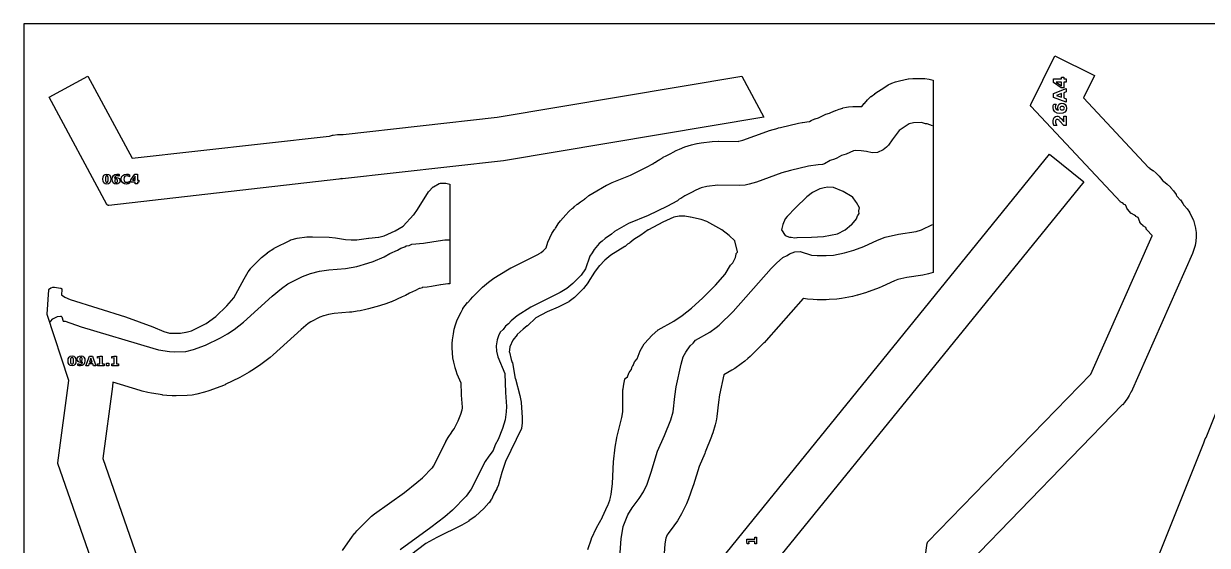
# Model space of a CAD drawing. Header units: millimetres. Extents: x 0 to 841, y 0 to 594.
# Drawn here: x 0 to 537, y 358 to 594 of the extents above; entities that cross this region are included whole.
import ezdxf

# ---------------------------------------------------------------- set-up
doc = ezdxf.new("R2010")
doc.units = ezdxf.units.MM
for name, color, linetype in [('CUT', 1, 'Continuous'), ('ENGRAVE', 5, 'Continuous'), ('SHEET_EDGE_DO_NOT_CUT', 8, 'Continuous')]:
    doc.layers.add(name, color=color, linetype=linetype)

msp = doc.modelspace()

# ---------------------------------------------------------------- linework, layer by layer
at = {"layer": 'CUT'}
for points in [[(403.63, 311.94), (410.1, 358.44), (410.11, 358.49), (410.13, 358.54), (410.18, 358.69), (410.2, 358.73), (410.23, 358.78), (410.26, 358.82), (410.29, 358.86), (484.3, 435.07), (484.31, 435.08), (484.32, 435.09), (512.18, 497.88), (512.19, 497.89), (512.18, 497.9), (509.75, 500.49), (509.72, 500.53), (509.69, 500.57), (509.67, 500.61), (509.65, 500.66), (509.28, 501.63), (509.28, 501.64), (509.27, 501.65), (508.21, 502.19), (508.16, 502.22), (508.11, 502.26), (508.07, 502.29), (507.1, 503.32), (507.06, 503.36), (507.03, 503.4), (506.62, 504.06), (506.6, 504.11), (506.58, 504.17), (505.91, 506.08), (505.91, 506.09), (505.9, 506.09), (504.85, 506.63), (504.8, 506.66), (504.75, 506.69), (504.21, 507.15), (504.2, 507.16), (504.19, 507.17), (502.84, 507.89), (502.79, 507.92), (502.74, 507.95), (502.7, 507.99), (500.96, 509.87), (500.93, 509.91), (500.9, 509.95), (500.87, 510), (500.85, 510.05), (500.3, 511.64), (500.29, 511.65), (500.28, 511.66), (499.24, 512.19), (499.19, 512.22), (499.14, 512.26), (498.6, 512.72), (498.59, 512.73), (498.58, 512.74), (497.93, 513.11), (497.89, 513.13), (497.85, 513.16), (497.81, 513.2), (457.26, 556.39), (457.22, 556.43), (457.19, 556.47), (457.12, 556.59), (457.09, 556.64), (457.07, 556.69), (457.06, 556.73), (457.05, 556.78), (457.03, 556.88), (457.03, 556.93), (457.03, 556.98), (457.03, 557.03), (457.04, 557.08), (457.08, 557.22), (457.1, 557.27), (457.12, 557.32), (468.06, 579.39), (485.99, 570.5), (480.97, 560.37), (480.97, 560.36), (480.97, 560.35), (510.54, 528.86), (510.55, 528.86), (510.56, 528.85), (511.02, 528.59), (511.06, 528.56), (512.58, 527.49), (512.62, 527.46), (514.03, 526.24), (514.07, 526.21), (515.36, 524.87), (515.39, 524.83), (516.55, 523.37), (516.58, 523.33), (516.86, 522.9), (516.86, 522.89), (516.87, 522.88), (517.37, 522.57), (517.41, 522.54), (519.02, 521.29), (519.06, 521.25), (520.52, 519.84), (520.56, 519.8), (521.87, 518.24), (521.9, 518.2), (523.04, 516.51), (523.06, 516.46), (523.38, 515.87), (523.39, 515.86), (523.4, 515.85), (523.58, 515.69), (523.61, 515.65), (524.96, 514.12), (524.99, 514.08), (526.17, 512.42), (526.2, 512.37), (526.46, 511.91), (526.47, 511.9), (526.48, 511.89), (526.78, 511.57), (526.79, 511.55), (528.03, 510.09), (528.06, 510.05), (529.14, 508.49), (529.17, 508.45), (530.1, 506.79), (530.12, 506.75), (530.88, 505), (530.89, 504.96), (531.48, 503.15), (531.49, 503.1), (531.9, 501.25), (531.91, 501.2), (532.13, 499.31), (532.14, 499.26), (532.18, 497.36), (532.18, 497.31), (532.03, 495.42), (532.03, 495.37), (531.7, 493.5), (531.69, 493.45), (531.18, 491.62), (531.16, 491.57), (530.47, 489.79), (530.46, 489.77), (502.6, 426.97), (502.59, 426.95), (501.82, 425.4), (501.79, 425.37), (500.9, 423.9), (500.87, 423.86), (499.85, 422.48), (499.82, 422.45), (498.67, 421.15), (498.65, 421.14), (429.09, 349.48)], [(144.65, 355.22), (149.28, 361.68), (149.3, 361.69), (150.23, 362.89), (150.25, 362.92), (151.28, 364.04), (151.29, 364.06), (156.67, 369.52), (156.68, 369.53), (157.9, 370.67), (157.94, 370.7), (159.25, 371.73), (159.27, 371.74), (172.81, 381.47), (172.82, 381.48), (178.42, 385.91), (178.42, 385.91), (180.98, 388.12), (181, 388.13), (185.48, 392.63), (185.48, 392.64), (185.49, 392.65), (185.98, 393.34), (185.99, 393.35), (185.99, 393.36), (191.62, 404.49), (191.63, 404.51), (192.7, 406.36), (192.71, 406.39), (194.33, 408.87), (194.34, 408.89), (195.33, 410.27), (195.34, 410.29), (195.53, 410.53), (195.54, 410.54), (195.55, 410.56), (196.53, 412.68), (196.55, 412.71), (197.24, 413.96), (197.26, 414), (198.39, 416.98), (198.39, 417), (198.99, 418.9), (198.99, 418.91), (198.99, 418.92), (199.11, 419.73), (199.11, 419.76), (199.12, 420.12), (199.12, 420.15), (198.78, 425.55), (198.78, 425.56), (198.75, 426.12), (198.75, 426.13), (198.59, 431), (198.59, 431.01), (198.58, 431.02), (196.83, 435.15), (196.82, 435.17), (196.29, 436.57), (196.27, 436.6), (195.85, 438.04), (195.84, 438.05), (195.21, 440.55), (195.2, 440.58), (194.8, 442.57), (194.79, 442.62), (194.6, 444.65), (194.6, 444.67), (194.49, 447.13), (194.49, 447.15), (194.5, 448.9), (194.5, 448.95), (194.66, 450.69), (194.66, 450.71), (195.03, 453.4), (195.03, 453.43), (195.41, 455.43), (195.43, 455.48), (196.01, 457.43), (196.02, 457.45), (196.66, 459.25), (196.67, 459.28), (197.66, 461.56), (197.67, 461.59), (198.5, 463.23), (198.51, 463.25), (199.37, 464.76), (199.39, 464.8), (200.38, 466.23), (200.4, 466.27), (201.51, 467.6), (201.54, 467.63), (202.77, 468.88), (202.77, 468.88), (202.78, 468.88), (202.78, 468.89), (203.84, 470.17), (203.87, 470.2), (205.01, 471.38), (205.05, 471.4), (206.17, 472.38), (206.19, 472.4), (207.13, 473.41), (207.15, 473.43), (208.29, 474.48), (208.3, 474.49), (210.99, 476.79), (211.01, 476.8), (212.18, 477.73), (212.21, 477.75), (213.44, 478.58), (213.45, 478.59), (219.61, 482.41), (219.63, 482.42), (221.18, 483.29), (221.2, 483.3), (233.73, 489.58), (233.75, 489.59), (234.92, 490.31), (234.94, 490.33), (235.76, 490.99), (235.78, 491.01), (237.11, 492.38), (237.12, 492.39), (237.12, 492.4), (237.96, 494.92), (237.97, 494.95), (238.75, 496.91), (238.77, 496.96), (239.75, 498.82), (239.77, 498.87), (240.95, 500.62), (240.97, 500.64), (241.21, 500.97), (241.23, 501), (241.4, 501.3), (241.41, 501.33), (242.47, 503.02), (242.49, 503.06), (243.71, 504.64), (243.73, 504.66), (246.02, 507.34), (246.04, 507.36), (247.5, 508.89), (247.54, 508.93), (249.17, 510.29), (249.19, 510.31), (249.51, 510.56), (249.54, 510.58), (249.89, 510.92), (249.91, 510.94), (251.26, 512.15), (251.3, 512.18), (252.75, 513.25), (252.77, 513.27), (254.56, 514.47), (254.59, 514.49), (254.92, 514.78), (254.94, 514.8), (256.52, 516.07), (256.57, 516.1), (258.27, 517.2), (258.3, 517.21), (264.59, 520.82), (264.62, 520.83), (267.12, 522.04), (267.15, 522.05), (275.39, 525.34), (275.41, 525.35), (282.7, 528.88), (282.71, 528.89), (285.61, 530.49), (285.64, 530.51), (286.38, 531.06), (286.42, 531.09), (288.07, 532.08), (288.11, 532.1), (288.44, 532.26), (288.47, 532.28), (288.94, 532.59), (288.96, 532.61), (290.25, 533.4), (290.29, 533.42), (291.64, 534.11), (291.66, 534.12), (293.75, 535.09), (293.77, 535.1), (294.81, 535.72), (294.83, 535.73), (296.18, 536.46), (296.21, 536.48), (297.61, 537.11), (297.63, 537.12), (300.11, 538.11), (300.13, 538.12), (301.57, 538.63), (301.61, 538.64), (303.08, 539.04), (303.1, 539.04), (305.6, 539.62), (305.62, 539.62), (307.49, 539.95), (307.51, 539.96), (312.44, 540.6), (312.47, 540.6), (315.29, 540.76), (315.32, 540.77), (324.26, 540.64), (324.28, 540.64), (324.54, 540.67), (324.56, 540.67), (324.57, 540.67), (326.38, 541.19), (326.4, 541.2), (337.32, 545.17), (337.33, 545.17), (338.56, 545.57), (338.57, 545.58), (342.43, 546.7), (342.44, 546.71), (343.53, 546.99), (343.54, 546.99), (351.68, 548.87), (351.7, 548.87), (353.42, 549.19), (353.44, 549.2), (356.58, 549.63), (356.59, 549.63), (356.6, 549.64), (357.37, 550.06), (357.42, 550.08), (359.15, 550.8), (359.19, 550.82), (360.78, 551.31), (360.8, 551.32), (360.81, 551.33), (361.02, 551.46), (361.04, 551.47), (362.52, 552.26), (362.56, 552.28), (364.1, 552.95), (364.14, 552.96), (365.73, 553.5), (365.75, 553.5), (366.39, 553.69), (366.42, 553.7), (368.55, 554.65), (368.57, 554.65), (370.15, 555.28), (370.19, 555.29), (371.81, 555.77), (371.85, 555.78), (373.52, 556.12), (373.54, 556.13), (374.38, 556.26), (374.41, 556.27), (376.28, 556.47), (376.33, 556.48), (378.21, 556.5), (378.24, 556.5), (380.47, 556.43), (380.48, 556.43), (380.49, 556.44), (381.56, 557.83), (381.57, 557.85), (382.97, 559.47), (383, 559.5), (384.55, 560.95), (384.59, 560.99), (386.3, 562.27), (386.33, 562.28), (390.8, 565.27), (390.82, 565.28), (392.36, 566.21), (392.4, 566.23), (394, 567.01), (394.04, 567.02), (395.71, 567.65), (395.76, 567.67), (397.48, 568.14), (397.51, 568.15), (399.52, 568.6), (399.55, 568.61), (401.5, 568.95), (401.55, 568.95), (403.54, 569.09), (403.56, 569.1), (407.13, 569.17), (407.15, 569.17), (409.02, 569.12), (409.07, 569.11), (410.92, 568.88), (410.96, 568.88), (412.79, 568.47), (412.81, 568.46), (412.84, 568.46), (412.84, 481.23), (410.65, 480.6), (410.62, 480.59), (408.14, 480.03), (408.11, 480.03), (400.85, 478.89), (400.83, 478.89), (396.8, 477.96), (396.77, 477.95), (395.24, 477.37), (395.23, 477.37), (389.62, 474.8), (389.6, 474.79), (388.24, 474.23), (388.22, 474.22), (383.7, 472.55), (383.68, 472.55), (382.57, 472.17), (382.56, 472.17), (378.4, 470.91), (378.37, 470.9), (376.22, 470.38), (376.19, 470.37), (371.22, 469.45), (371.19, 469.45), (369.07, 469.17), (369.04, 469.17), (365.65, 468.92), (365.64, 468.92), (364.29, 468.87), (364.28, 468.87), (360.2, 468.84), (360.18, 468.84), (358.33, 468.92), (358.31, 468.92), (355.82, 469.14), (355.79, 469.14), (353.93, 469.41), (353.92, 469.41), (353.91, 469.41), (353.84, 469.34), (353.83, 469.33), (337, 450.31), (336.99, 450.29), (336.03, 449.29), (336.02, 449.27), (329.72, 443.09), (329.71, 443.08), (328.72, 442.17), (328.7, 442.16), (327.35, 441), (327.33, 440.98), (325.69, 439.72), (325.67, 439.71), (322.75, 437.7), (322.74, 437.69), (321.46, 436.88), (321.44, 436.87), (317.82, 434.77), (317.81, 434.76), (317.81, 434.75), (315.88, 425.77), (315.88, 425.76), (315.39, 422.45), (315.39, 422.44), (314.67, 415.83), (314.67, 415.81), (314.38, 413.97), (314.37, 413.93), (313.91, 412.13), (313.91, 412.11), (312.8, 408.51), (312.8, 408.49), (312.24, 406.92), (312.24, 406.9), (309.39, 399.8), (309.38, 399.79), (309.13, 399.19), (309.13, 399.18), (306.54, 393.3), (306.53, 393.27), (303.98, 384.89), (303.98, 384.88), (303.74, 384.16), (303.74, 384.15), (301.82, 378.62), (301.81, 378.59), (300.85, 376.3), (300.84, 376.28), (299.19, 372.94), (299.18, 372.93), (298.55, 371.75), (298.54, 371.74), (296.72, 368.61), (296.7, 368.58), (295.16, 366.32), (295.14, 366.29), (292.47, 362.88), (292.45, 362.86), (292.09, 362.29), (292.08, 362.28), (292.07, 362.27), (291.47, 360.71), (291.46, 360.7), (291.46, 360.69), (291.05, 358.15), (291.05, 358.12), (289.19, 332.27)], [(316.82, 351.55), (465.67, 534.85), (481.19, 522.24), (341.77, 350.55)], [(35.24, 338.17), (15.47, 394.61), (15.45, 394.66), (15.44, 394.7), (15.44, 394.75), (15.44, 394.8), (15.44, 394.84), (20.5, 432.25), (20.5, 432.26), (20.5, 432.27), (10.65, 462.1), (10.64, 462.14), (10.63, 462.19), (10.63, 462.24), (10.63, 462.29), (11.38, 473.29), (11.39, 473.34), (11.4, 473.38), (11.41, 473.43), (11.43, 473.47), (11.46, 473.52), (11.49, 473.56), (11.6, 473.7), (11.63, 473.74), (11.66, 473.77), (11.7, 473.8), (11.74, 473.83), (12.34, 474.18), (12.38, 474.2), (12.42, 474.22), (13.21, 474.5), (13.26, 474.51), (13.31, 474.52), (13.37, 474.52), (13.92, 474.53), (13.99, 474.53), (16.77, 474.16), (16.82, 474.15), (16.86, 474.13), (16.91, 474.12), (16.95, 474.1), (16.99, 474.07), (17.08, 474.01), (17.12, 473.98), (17.16, 473.94), (17.19, 473.9), (17.22, 473.85), (17.25, 473.81), (17.32, 473.65), (17.33, 473.6), (17.35, 473.56), (17.36, 473.51), (17.36, 473.46), (17.36, 473.41), (17.21, 471.02), (17.21, 471.01), (17.22, 471), (18.66, 470), (18.67, 469.99), (18.68, 469.98), (21.15, 468.97), (21.17, 468.97), (46.15, 461.16), (46.18, 461.15), (58.61, 456.62), (58.64, 456.61), (63.64, 454.43), (63.65, 454.42), (63.66, 454.42), (66.15, 453.75), (66.16, 453.75), (66.17, 453.75), (71.1, 453.74), (71.14, 453.74), (73.65, 454.11), (73.68, 454.11), (76.13, 454.73), (76.15, 454.73), (76.16, 454.74), (82.84, 458.03), (82.85, 458.04), (82.86, 458.04), (87.18, 461.23), (87.21, 461.25), (92.27, 466.1), (92.28, 466.11), (95.38, 469.75), (95.39, 469.76), (95.39, 469.77), (100.07, 478.34), (100.08, 478.36), (101.89, 481.45), (101.91, 481.48), (102.92, 482.92), (102.95, 482.96), (102.98, 482.99), (107.94, 487.98), (107.99, 488.02), (110.67, 490.16), (110.7, 490.19), (113.58, 492.14), (113.64, 492.17), (121.11, 495.92), (121.15, 495.94), (121.2, 495.95), (124.09, 496.77), (124.13, 496.77), (124.17, 496.78), (128.51, 497.33), (128.56, 497.33), (131, 497.42), (131.02, 497.42), (138.66, 497.25), (138.71, 497.25), (141.46, 496.96), (141.49, 496.95), (146.12, 496.18), (146.14, 496.17), (148.65, 495.99), (148.68, 495.99), (151.16, 496.03), (151.19, 496.03), (156.57, 496.8), (156.59, 496.81), (161.12, 497.23), (161.13, 497.23), (161.14, 497.23), (163.64, 497.86), (163.65, 497.87), (163.66, 497.87), (168.62, 500.11), (168.64, 500.12), (172.24, 502.25), (172.25, 502.26), (172.26, 502.27), (177.01, 507.27), (177.03, 507.29), (178.81, 509.76), (178.82, 509.78), (183.67, 517.7), (183.7, 517.74), (183.74, 517.78), (185.85, 520), (185.89, 520.03), (185.93, 520.07), (185.97, 520.09), (188.59, 521.51), (188.63, 521.53), (188.67, 521.55), (188.71, 521.56), (189.24, 521.69), (189.29, 521.7), (189.35, 521.7), (191.52, 521.77), (191.57, 521.77), (191.62, 521.76), (191.66, 521.75), (193.36, 521.31), (193.36, 475.99), (192.59, 475.98), (192.56, 475.98), (189.28, 475.55), (189.26, 475.55), (185.08, 474.78), (185.06, 474.77), (183.21, 474.52), (183.18, 474.52), (180.88, 474.32), (180.87, 474.32), (180.85, 474.31), (179.77, 473.98), (179.72, 473.97), (179.47, 473.92), (179.46, 473.92), (179.44, 473.92), (177.8, 473.04), (177.77, 473.02), (175.17, 471.85), (175.15, 471.84), (173.25, 470.81), (173.24, 470.8), (171.84, 470.1), (171.82, 470.09), (166.88, 467.87), (166.85, 467.86), (164.44, 466.96), (164.41, 466.95), (161.91, 466.2), (161.9, 466.2), (161.52, 466.09), (161.51, 466.09), (156.53, 464.7), (156.51, 464.7), (155.31, 464.4), (155.29, 464.4), (152.78, 463.87), (152.76, 463.86), (151.4, 463.62), (151.38, 463.62), (148.9, 463.28), (148.88, 463.27), (147.85, 463.16), (147.84, 463.16), (140.95, 462.57), (140.93, 462.56), (138.37, 462.16), (138.34, 462.15), (136.18, 461.58), (136.16, 461.57), (134.41, 460.95), (134.38, 460.94), (130.3, 458.86), (130.29, 458.86), (130.28, 458.85), (129.17, 458.06), (129.16, 458.05), (125.95, 455.42), (125.94, 455.41), (113.31, 443.86), (113.3, 443.85), (111.86, 442.66), (111.85, 442.64), (107.58, 439.43), (107.57, 439.42), (106.53, 438.69), (106.51, 438.68), (103.51, 436.7), (103.5, 436.69), (102.37, 436.01), (102.36, 436), (99.16, 434.19), (99.15, 434.18), (98.12, 433.64), (98.1, 433.63), (91.41, 430.34), (91.38, 430.33), (89.48, 429.52), (89.46, 429.51), (84.03, 427.52), (84.01, 427.51), (82.14, 426.93), (82.11, 426.93), (78.65, 426.03), (78.63, 426.03), (76.47, 425.6), (76.41, 425.59), (74.21, 425.41), (74.19, 425.4), (69.23, 425.27), (69.21, 425.27), (67.48, 425.3), (67.46, 425.3), (64.98, 425.44), (64.96, 425.45), (63.05, 425.65), (63.03, 425.66), (58.05, 426.45), (58.03, 426.45), (56.36, 426.79), (56.34, 426.79), (53.83, 427.42), (53.82, 427.42), (52.89, 427.67), (52.88, 427.68), (40.49, 431.4), (40.48, 431.4), (40.48, 431.39), (40.48, 431.37), (40.32, 429.59), (40.32, 429.57), (35.89, 396.82), (35.89, 396.81), (35.89, 396.79), (54.12, 344.78)], [(255.99, 355.53), (257.71, 360.5), (257.73, 360.54), (259.95, 365.44), (259.96, 365.48), (262.68, 370.32), (262.69, 370.35), (264.16, 373.78), (264.19, 373.83), (265.17, 375.48), (265.18, 375.49), (265.18, 375.5), (266.08, 377.98), (266.09, 377.99), (266.09, 378), (266.28, 379.22), (266.29, 379.26), (266.3, 379.3), (266.69, 380.48), (266.69, 380.49), (266.7, 380.5), (267.24, 385.5), (267.25, 385.51), (267.74, 395.32), (267.74, 395.35), (268.52, 401.99), (268.53, 402.02), (269.26, 406.3), (269.27, 406.33), (271.52, 415.47), (271.52, 415.49), (271.94, 417.98), (271.94, 417.99), (271.94, 418), (271.88, 427.74), (271.88, 427.79), (271.89, 427.83), (271.9, 427.88), (271.93, 427.99), (271.95, 428.05), (271.97, 428.1), (272, 428.14), (272.16, 428.37), (272.16, 428.38), (272.17, 428.4), (272.35, 430.5), (272.36, 430.56), (272.83, 432.76), (272.84, 432.81), (272.86, 432.86), (272.88, 432.9), (272.91, 432.95), (272.98, 433.05), (273.01, 433.09), (273.05, 433.13), (273.08, 433.16), (274.09, 433.94), (274.1, 433.95), (274.11, 433.96), (274.67, 435.51), (274.69, 435.54), (274.71, 435.58), (275.04, 436.18), (275.06, 436.22), (275.09, 436.26), (275.86, 437.17), (275.87, 437.18), (275.87, 437.19), (275.97, 437.9), (275.98, 437.94), (275.99, 437.98), (276.01, 438.03), (276.03, 438.07), (276.56, 439.01), (276.57, 439.04), (277.23, 440.66), (277.25, 440.71), (277.28, 440.75), (277.32, 440.8), (278.44, 442.09), (278.45, 442.1), (278.45, 442.11), (279.83, 445.67), (279.84, 445.71), (279.86, 445.74), (281.69, 448.91), (281.72, 448.95), (281.75, 449), (285.2, 452.76), (285.24, 452.8), (287.86, 455.11), (287.91, 455.14), (287.95, 455.17), (295.04, 459.1), (295.05, 459.11), (298.86, 461.66), (298.87, 461.67), (303.07, 464.98), (303.09, 464.99), (308.31, 469.74), (308.32, 469.75), (314.05, 475.48), (314.06, 475.49), (318.44, 480.48), (318.44, 480.49), (318.45, 480.5), (320.85, 484.56), (320.87, 484.6), (320.9, 484.63), (320.93, 484.67), (321.8, 485.5), (321.81, 485.51), (321.82, 485.52), (323.1, 487.98), (323.1, 487.99), (323.1, 488.01), (323.34, 489.57), (323.35, 489.62), (323.37, 489.67), (323.39, 489.72), (323.42, 489.77), (323.45, 489.81), (323.98, 490.48), (323.99, 490.49), (323.99, 490.5), (322.83, 495.48), (322.82, 495.49), (322.82, 495.5), (320.18, 497.99), (320.16, 498.01), (316.85, 500.47), (316.83, 500.49), (310.05, 504.25), (310.02, 504.27), (307.57, 505.25), (307.56, 505.25), (307.55, 505.25), (302.59, 506.35), (302.56, 506.35), (300.09, 506.67), (300.07, 506.67), (297.59, 506.71), (297.58, 506.71), (297.56, 506.71), (295.09, 506.27), (295.08, 506.27), (295.07, 506.26), (290.08, 504.08), (290.06, 504.07), (283.53, 500.49), (283.51, 500.47), (280.09, 498.09), (280.06, 498.07), (276.96, 496.15), (276.94, 496.13), (275.09, 494.6), (275.06, 494.57), (275.02, 494.55), (274.05, 494.01), (274.04, 494.01), (274.04, 494), (272.98, 492.98), (272.93, 492.95), (272.89, 492.92), (266.47, 489.09), (266.47, 489.08), (266.46, 489.08), (263.75, 486.79), (263.73, 486.78), (261.29, 484.25), (261.27, 484.23), (259.14, 481.4), (259.12, 481.38), (256.28, 476.75), (256.25, 476.7), (254.17, 473.99), (254.13, 473.94), (250.08, 469.87), (250.06, 469.84), (250.02, 469.82), (247.53, 467.99), (247.49, 467.97), (247.46, 467.95), (242.59, 465.52), (242.56, 465.5), (237.55, 463.37), (237.53, 463.36), (232.45, 460.62), (232.44, 460.61), (232.43, 460.61), (228.61, 457.02), (228.58, 456.99), (226.68, 455.49), (226.66, 455.48), (223.95, 453.01), (223.94, 453), (223.93, 452.99), (222.01, 450.52), (222, 450.51), (221.99, 450.5), (220.63, 447.44), (220.63, 447.42), (220.63, 447.41), (220.43, 445.13), (220.43, 445.12), (220.44, 445.11), (221.24, 441.82), (221.25, 441.79), (221.79, 440.46), (221.8, 440.41), (221.82, 440.36), (223.15, 433.02), (223.16, 433), (225.14, 425.44), (225.14, 425.41), (225.75, 422.35), (225.76, 422.3), (226.33, 415.48), (226.33, 415.44), (226.31, 412.97), (226.3, 412.91), (225.97, 410.61), (225.96, 410.56), (225.95, 410.51), (225.93, 410.46), (218.71, 395.53), (218.7, 395.5), (216.99, 390.49), (216.98, 390.47), (215.52, 385.01), (215.5, 384.95), (214.79, 383.24), (214.76, 383.18), (213.22, 380.48), (213.2, 380.45), (212.32, 378.3), (212.29, 378.25), (212.26, 378.21), (211.25, 376.77), (211.23, 376.74), (211.2, 376.72), (208.81, 374.23), (208.79, 374.22), (205.01, 370.65), (204.96, 370.61), (202.09, 368.54), (202.05, 368.52), (198.93, 366.68), (198.9, 366.67), (187.57, 361.1), (187.56, 361.09), (182.59, 358.27), (182.57, 358.26), (175.53, 353.01)], [(501.46, 318.64), (535.68, 404), (535.68, 404.01), (536.11, 405.26), (536.13, 405.3), (536.63, 406.38), (536.64, 406.39), (563.51, 473.43)]]:
    msp.add_lwpolyline(points, dxfattribs=at)
for points in [[(217.75, 531.87), (217.72, 531.87), (144.77, 523.63), (144.72, 523.63), (144.67, 523.63), (144.5, 523.64), (144.46, 523.65), (144.42, 523.66), (144.37, 523.67), (144.33, 523.69), (144.17, 523.77), (144.16, 523.78), (144.14, 523.78), (143.8, 523.71), (143.79, 523.71), (143.77, 523.7), (143.26, 523.48), (143.21, 523.46), (143.16, 523.45), (143.11, 523.44), (38.58, 511.63), (38.54, 511.63), (38.5, 511.63), (38.46, 511.63), (38.28, 511.65), (38.23, 511.66), (38.18, 511.68), (38.14, 511.7), (38.09, 511.72), (38.05, 511.75), (37.95, 511.82), (37.91, 511.85), (37.88, 511.88), (37.85, 511.91), (37.83, 511.95), (37.8, 511.99), (11.56, 560.76), (29.16, 570.23), (49.21, 532.97), (49.21, 532.96), (49.23, 532.96), (138.71, 543.07), (138.74, 543.08), (140.15, 543.42), (140.18, 543.43), (140.51, 543.49), (140.53, 543.5), (142.37, 543.75), (142.42, 543.75), (144.26, 543.83), (144.3, 543.83), (145.05, 543.79), (145.06, 543.79), (145.07, 543.79), (214.96, 551.69), (214.97, 551.69), (325.91, 570.23), (335.92, 551.62), (217.75, 531.87)], [(350.07, 496.98), (350.96, 497.11), (351.03, 497.11), (357.55, 497.19), (357.56, 497.19), (363.08, 497.46), (363.09, 497.46), (363.1, 497.47), (369.32, 498.74), (369.33, 498.74), (369.34, 498.74), (372.87, 500.5), (372.88, 500.51), (372.89, 500.52), (375.79, 502.96), (375.82, 502.99), (378.04, 505.47), (378.05, 505.48), (378.05, 505.49), (378.51, 506.9), (378.52, 506.95), (378.55, 506.99), (378.57, 507.03), (379.22, 507.98), (379.23, 507.99), (379.23, 508), (379.07, 508.92), (379.06, 508.97), (379.06, 509.01), (379.06, 509.05), (379.07, 509.1), (379.31, 510.48), (379.32, 510.49), (379.31, 510.5), (377.94, 513), (377.92, 513.02), (376.13, 515.48), (376.12, 515.49), (376.11, 515.5), (371.99, 517.99), (371.98, 517.99), (371.97, 517.99), (367.57, 519.69), (367.56, 519.7), (367.55, 519.7), (365.07, 519.89), (365.06, 519.89), (365.04, 519.89), (363.39, 519.65), (363.36, 519.64), (361.46, 519.07), (361.43, 519.06), (358.05, 517.53), (358.04, 517.53), (358.04, 517.52), (355.52, 515.49), (355.51, 515.47), (350.31, 510.5), (350.3, 510.49), (346.49, 506.61), (346.47, 506.59), (345.65, 505.5), (345.64, 505.49), (345.64, 505.48), (344.52, 503), (344.52, 502.99), (344.51, 502.98), (343.91, 500.5), (343.91, 500.49), (343.91, 500.48), (345.6, 498), (345.61, 497.99), (345.62, 497.99), (347.55, 497.15), (347.56, 497.14), (347.57, 497.15), (348.25, 497.24), (348.3, 497.24), (348.35, 497.24), (348.4, 497.24), (350.05, 496.98), (350.06, 496.98), (350.07, 496.98)]]:
    msp.add_lwpolyline(points, close=True, dxfattribs=at)
at = {"layer": 'ENGRAVE'}
for points in [[(467.36, 567.28), (467.36, 568.96), (471.04, 568.96), (471.04, 569.79), (472.13, 569.79), (472.13, 568.96), (473.19, 568.96), (473.19, 567.53), (472.13, 567.53), (472.13, 564.95), (470.84, 564.95), (467.36, 567.28)], [(472.13, 562.67), (472.13, 560.32), (473.19, 559.95), (473.19, 558.44), (467.36, 560.6), (467.36, 562.39), (473.19, 564.55), (473.19, 563.04), (472.13, 562.67)], [(468.6, 567.53), (471.04, 565.89), (471.04, 567.53), (468.6, 567.53)], [(471.05, 560.7), (471.05, 562.29), (468.73, 561.5), (471.05, 560.7)], [(467.51, 557.59), (468.59, 557.59), (468.44, 557.23), (468.33, 556.89), (468.27, 556.56), (468.25, 556.25), (468.34, 555.65), (468.62, 555.2), (469.09, 554.9), (469.73, 554.76), (469.56, 555.03), (469.44, 555.32), (469.37, 555.63), (469.35, 555.98), (469.48, 556.78), (469.87, 557.42), (470.47, 557.83), (471.24, 557.97), (472.08, 557.81), (472.74, 557.35), (473.17, 556.64), (473.31, 555.71), (473.12, 554.7), (472.54, 553.95), (471.61, 553.48), (470.36, 553.33), (469.07, 553.51), (468.09, 554.06), (467.47, 554.92), (467.26, 556.05), (467.28, 556.45), (467.33, 556.84), (467.4, 557.21), (467.51, 557.59)], [(470.31, 555.73), (470.38, 555.38), (470.57, 555.13), (470.89, 554.99), (471.34, 554.94), (471.79, 554.99), (472.11, 555.13), (472.3, 555.38), (472.36, 555.73), (472.3, 556.07), (472.11, 556.32), (471.79, 556.47), (471.34, 556.52), (470.89, 556.47), (470.57, 556.32), (470.38, 556.07), (470.31, 555.73)], [(472.09, 549.57), (472.09, 552.14), (473.19, 552.14), (473.19, 547.9), (472.09, 547.9), (470.21, 550.03), (469.95, 550.28), (469.7, 550.45), (469.45, 550.55), (469.19, 550.59), (468.82, 550.52), (468.53, 550.31), (468.35, 549.99), (468.28, 549.58), (468.32, 549.21), (468.43, 548.81), (468.62, 548.38), (468.88, 547.91), (467.6, 547.91), (467.45, 548.42), (467.34, 548.92), (467.28, 549.41), (467.26, 549.89), (467.37, 550.82), (467.72, 551.52), (468.27, 551.95), (469, 552.1), (469.46, 552.04), (469.89, 551.85), (470.37, 551.47), (470.99, 550.82), (472.09, 549.57)], [(39.55, 523.57), (39.43, 522.61), (39.08, 521.89), (38.52, 521.45), (37.75, 521.3), (36.99, 521.45), (36.42, 521.89), (36.07, 522.61), (35.95, 523.57), (36.07, 524.54), (36.42, 525.25), (36.99, 525.69), (37.75, 525.84), (38.52, 525.69), (39.08, 525.25), (39.43, 524.54), (39.55, 523.57)], [(38.42, 523.58), (38.39, 524.28), (38.27, 524.74), (38.06, 524.99), (37.75, 525.07), (37.44, 524.99), (37.23, 524.74), (37.12, 524.28), (37.08, 523.58), (37.12, 522.87), (37.23, 522.41), (37.44, 522.16), (37.75, 522.07), (38.06, 522.16), (38.27, 522.41), (38.39, 522.87), (38.42, 523.58)], [(43.4, 525.65), (43.4, 524.84), (43.13, 524.95), (42.88, 525.04), (42.64, 525.08), (42.4, 525.1), (41.95, 525.03), (41.61, 524.82), (41.39, 524.47), (41.29, 523.99), (41.49, 524.11), (41.7, 524.2), (41.94, 524.26), (42.2, 524.27), (42.8, 524.18), (43.28, 523.88), (43.59, 523.43), (43.69, 522.85), (43.58, 522.22), (43.23, 521.73), (42.69, 521.41), (42, 521.3), (41.24, 521.45), (40.68, 521.88), (40.33, 522.58), (40.21, 523.51), (40.35, 524.48), (40.76, 525.22), (41.41, 525.68), (42.26, 525.84), (42.55, 525.82), (42.84, 525.79), (43.12, 525.73), (43.4, 525.65)], [(42.01, 523.55), (41.75, 523.5), (41.57, 523.36), (41.45, 523.12), (41.42, 522.78), (41.45, 522.44), (41.57, 522.2), (41.75, 522.06), (42.01, 522.01), (42.27, 522.06), (42.46, 522.2), (42.57, 522.44), (42.6, 522.78), (42.57, 523.12), (42.46, 523.36), (42.27, 523.5), (42.01, 523.55)], [(48.03, 521.63), (47.72, 521.49), (47.39, 521.39), (47.04, 521.32), (46.68, 521.3), (45.7, 521.46), (44.95, 521.92), (44.47, 522.63), (44.31, 523.57), (44.47, 524.51), (44.95, 525.23), (45.7, 525.69), (46.68, 525.84), (47.04, 525.82), (47.39, 525.76), (47.72, 525.66), (48.03, 525.52), (48.03, 524.61), (47.72, 524.8), (47.41, 524.93), (47.1, 525), (46.77, 525.02), (46.23, 524.93), (45.82, 524.64), (45.56, 524.18), (45.48, 523.57), (45.56, 522.97), (45.82, 522.51), (46.23, 522.22), (46.77, 522.12), (47.1, 522.15), (47.41, 522.22), (47.72, 522.35), (48.03, 522.53), (48.03, 521.63)], [(50.44, 525.76), (51.69, 525.76), (51.69, 523), (52.32, 523), (52.32, 522.19), (51.69, 522.19), (51.69, 521.39), (50.63, 521.39), (50.63, 522.19), (48.69, 522.19), (48.69, 523.15), (50.44, 525.76)], [(50.63, 524.83), (49.39, 523), (50.63, 523), (50.63, 524.83)], [(23.74, 441.12), (23.62, 440.16), (23.27, 439.45), (22.7, 439), (21.94, 438.86), (21.17, 439), (20.61, 439.45), (20.25, 440.16), (20.14, 441.12), (20.25, 442.09), (20.61, 442.8), (21.17, 443.25), (21.94, 443.4), (22.7, 443.25), (23.27, 442.8), (23.62, 442.09), (23.74, 441.12)], [(22.61, 441.13), (22.57, 441.83), (22.46, 442.29), (22.25, 442.54), (21.94, 442.62), (21.63, 442.54), (21.42, 442.29), (21.3, 441.83), (21.26, 441.13), (21.3, 440.43), (21.42, 439.96), (21.63, 439.71), (21.94, 439.62), (22.25, 439.71), (22.45, 439.96), (22.57, 440.43), (22.61, 441.13)], [(24.63, 439.04), (24.63, 439.85), (24.89, 439.74), (25.14, 439.66), (25.38, 439.61), (25.63, 439.6), (26.08, 439.67), (26.41, 439.87), (26.64, 440.22), (26.74, 440.71), (26.54, 440.58), (26.32, 440.49), (26.08, 440.43), (25.83, 440.41), (25.22, 440.51), (24.75, 440.8), (24.44, 441.26), (24.33, 441.83), (24.45, 442.47), (24.79, 442.96), (25.33, 443.28), (26.02, 443.39), (26.78, 443.25), (27.35, 442.81), (27.7, 442.12), (27.82, 441.18), (27.68, 440.21), (27.27, 439.48), (26.62, 439.01), (25.76, 438.86), (25.46, 438.87), (25.18, 438.9), (24.9, 438.96), (24.63, 439.04)], [(26.02, 441.15), (26.28, 441.19), (26.46, 441.34), (26.57, 441.58), (26.61, 441.91), (26.57, 442.25), (26.46, 442.49), (26.28, 442.63), (26.02, 442.68), (25.76, 442.63), (25.57, 442.49), (25.46, 442.25), (25.42, 441.91), (25.46, 441.58), (25.57, 441.34), (25.76, 441.19), (26.02, 441.15)], [(31.4, 439.74), (29.64, 439.74), (29.36, 438.94), (28.23, 438.94), (29.85, 443.32), (31.19, 443.32), (32.81, 438.94), (31.68, 438.94), (31.4, 439.74)], [(29.92, 440.55), (31.12, 440.55), (30.52, 442.29), (29.92, 440.55)], [(33.55, 439.72), (34.54, 439.72), (34.54, 442.55), (33.52, 442.34), (33.52, 443.11), (34.54, 443.32), (35.61, 443.32), (35.61, 439.72), (36.6, 439.72), (36.6, 438.94), (33.55, 438.94), (33.55, 439.72)], [(40, 439.72), (41, 439.72), (41, 442.55), (39.97, 442.34), (39.97, 443.11), (40.99, 443.32), (42.06, 443.32), (42.06, 439.72), (43.06, 439.72), (43.06, 438.94), (40, 438.94), (40, 439.72)], [(37.63, 440.08), (38.68, 440.08), (38.68, 438.94), (37.63, 438.94), (37.63, 440.08)], [(331.82, 358.17), (331.82, 359.17), (329, 359.17), (329.21, 358.15), (328.44, 358.15), (328.23, 359.16), (328.23, 360.24), (331.82, 360.24), (331.82, 361.23), (332.6, 361.23), (332.6, 358.17), (331.82, 358.17)]]:
    msp.add_lwpolyline(points, close=True, dxfattribs=at)
for points in [[(412.54, 547.71), (410.06, 548.62), (409.39, 548.67), (407.54, 549.17), (403.95, 549.1), (401.91, 548.64), (397.41, 545.64), (394.16, 541.41), (392.56, 538.94), (391.67, 538.03), (390.06, 536.77), (387.55, 535.54), (385.1, 535.38), (382.54, 536.05), (380.08, 536.43), (377.56, 536.52), (376.69, 536.38), (373.27, 534.85), (371.27, 534.28), (369.07, 532.97), (367.96, 532.53), (366.02, 532.02), (363.49, 530.49), (362.6, 530.13), (360.54, 529.99), (356.18, 529.39), (348.03, 527.5), (344.16, 526.38), (332.58, 522.17), (329.3, 521.22), (327.51, 520.85), (325.02, 520.63), (315.03, 520.77), (310.08, 520.12), (307.56, 519.55), (305.06, 518.55), (303.11, 517.39), (300.06, 515.97), (298.27, 514.78), (297.56, 514.48), (296.69, 513.76), (291.9, 511.12), (283.48, 507.03), (274.54, 503.47), (268.22, 499.85), (266.85, 498.63), (263.9, 496.65), (262.6, 495.38), (261.22, 494.33), (258.91, 491.64), (258.05, 490.08), (256.94, 488.61), (255.03, 482.88), (253.01, 480.04), (249.28, 476.2), (246.52, 473.97), (243.5, 472.1), (230.16, 465.41), (223.98, 461.59), (221.28, 459.27), (220.12, 457.93), (218.73, 456.82), (217.65, 455.4), (216.34, 454.19), (215.5, 452.52), (214.85, 450.7), (214.48, 447.99), (214.58, 445.51), (215.22, 442.99), (218.45, 435.42), (218.74, 426.81), (219.14, 420.46), (219.07, 417.95), (218.54, 414.44), (217.31, 410.47), (215.44, 405.54), (214.02, 402.99), (213.09, 400.53), (211.1, 397.98), (209.47, 395.47), (203.16, 382.99), (200.84, 379.71), (194.62, 373.47), (191.15, 370.48), (184.87, 365.5), (170.93, 355.49)], [(269.19, 333.02), (271.16, 360.46), (272.06, 365.99), (274.16, 371.39), (276.13, 374.47), (279.43, 378.66), (281.26, 381.81), (282.92, 385.16), (284.85, 390.71), (287.75, 400.25), (290.82, 407.24), (293.68, 414.35), (294.79, 417.97), (295.55, 424.99), (296.19, 429.33), (298.4, 439.62), (299.31, 442.91), (300.49, 445.12), (302.44, 447.91), (303.9, 449.16), (304.99, 450.44), (311.4, 454.17), (314.34, 456.19), (315.71, 457.36), (322.02, 463.55), (339.2, 482.98), (341.65, 485.47), (344.56, 487.97), (346.6, 488.95), (347.56, 489.6), (349.96, 490.58), (352.49, 490.69), (357.56, 489.06), (360.08, 488.84), (364.17, 488.87), (367.58, 489.12), (372.58, 490.04), (376.76, 491.31), (381.3, 492.99), (387.54, 495.84), (390.97, 497.14), (397.04, 498.54), (405.03, 499.79), (407.56, 500.53), (412.54, 502.98)], [(12.04, 458.86), (12.11, 458.99), (13.29, 460.15), (13.78, 460.53), (15.39, 461.25), (16.77, 461.43), (17.04, 461.33), (17.29, 461.06), (17.96, 459.09), (18.81, 459.12), (26.16, 456.59), (58.64, 446.83), (61.16, 446.2), (66.17, 445.41), (68.66, 445.26), (73.65, 445.4), (77.13, 446.3), (82.59, 448.29), (89.3, 451.59), (92.52, 453.41), (95.53, 455.39), (99.81, 458.62), (112.85, 470.53), (117, 473.94), (119.9, 476.01), (126.48, 479.36), (130.25, 480.7), (134.21, 481.74), (138.51, 482.43), (146.14, 483.08), (148.63, 483.43), (151.16, 483.97), (156.15, 485.35), (158.67, 486.11), (163.63, 488.34), (166.24, 489.77), (169.6, 491.28), (171.15, 492.25), (173, 492.88), (173.65, 493.23), (175, 493.41), (176.15, 493.98), (181.44, 494.45), (186.17, 495.32), (191.11, 495.96), (193.06, 495.99)]]:
    msp.add_lwpolyline(points, dxfattribs=at)
at = {"layer": 'SHEET_EDGE_DO_NOT_CUT'}
msp.add_lwpolyline([(0, 0), (841, 0), (841, 594), (0, 594)], close=True, dxfattribs=at)

doc.saveas('drawing.dxf')
